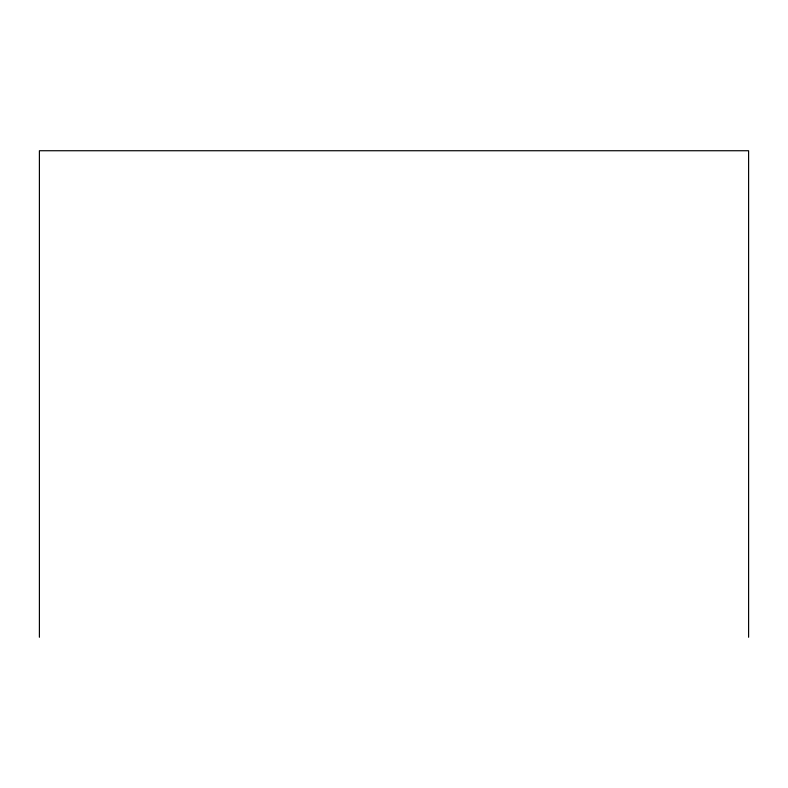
<?xml version="1.0" encoding="UTF-8"?>
<svg xmlns="http://www.w3.org/2000/svg" width="788" height="788" viewBox="0 0 788 788"><rect width="100%" height="100%" fill="white"/><g stroke="black" fill="none" stroke-linecap="round" stroke-linejoin="round"><path stroke-width="1.18" d="M748.6 637.265L748.6 150.735L39.4 150.735L39.4 637.265"/></g></svg>
